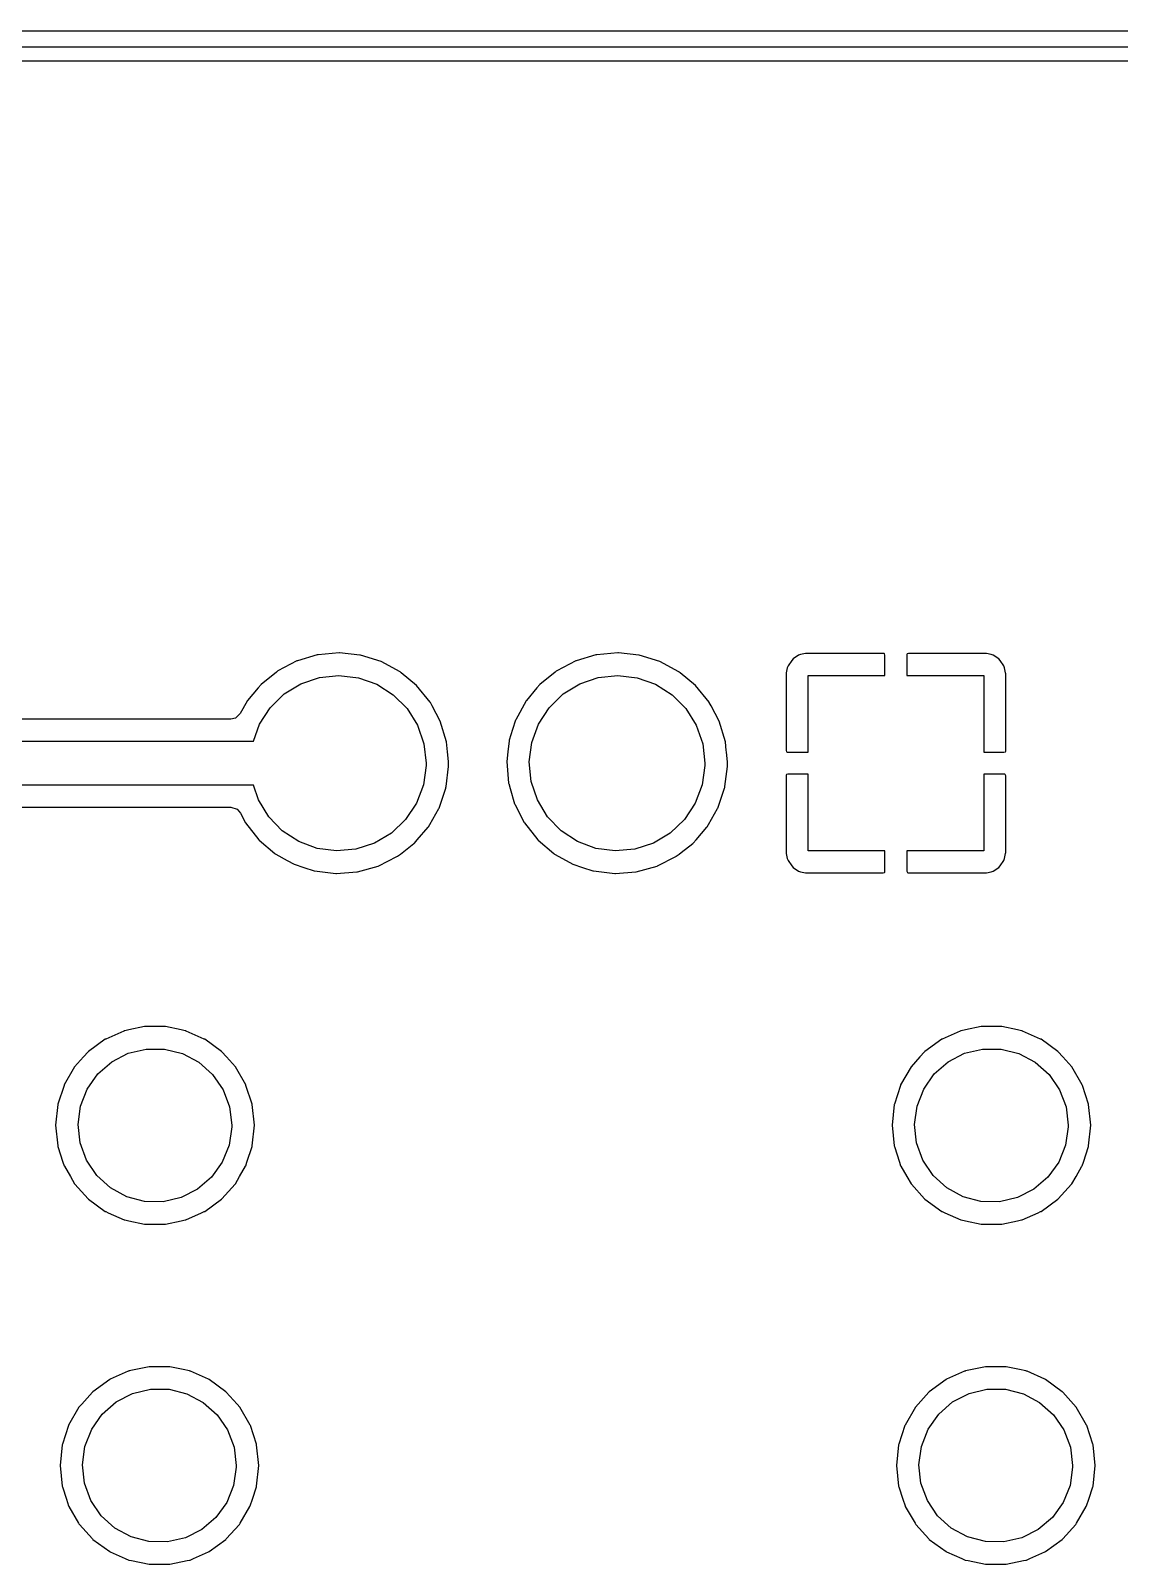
# Model space of a CAD drawing. Extents: x 0.4 to 11.3, y -7.9 to -0.4.
# Drawn here: x 5.694 to 6.084, y -3.154 to -2.603 of the extents above; entities that cross this region are included whole.
import ezdxf

# ---------------------------------------------------------------- set-up
doc = ezdxf.new("R2010")
doc.units = 0
doc.header["$MEASUREMENT"] = 0
doc.layers.add('BLACK', color=7, linetype='CONTINUOUS')

msp = doc.modelspace()

# ---------------------------------------------------------------- linework, layer by layer
at = {"layer": 'BLACK', "linetype": 'CONTINUOUS'}
for p, q in [((3.61811, -2.60335), (7.14, -2.60335)), ((7.13705, -2.60925), (3.62107, -2.60925)), ((3.62992, -2.61419), (7.12821, -2.61419)), ((5.79634, -2.82732), (5.78929, -2.82939)), ((5.79652, -2.82726), (5.79634, -2.82732)), ((5.79634, -2.82732), (5.79634, -2.82732)), ((5.79671, -2.82725), (5.79652, -2.82726)), ((5.80169, -2.82679), (5.79671, -2.82725)), ((5.79671, -2.82725), (5.79671, -2.82725)), ((5.80421, -2.82656), (5.80169, -2.82679)), ((5.8044, -2.82658), (5.80421, -2.82656)), ((5.81171, -2.82735), (5.8044, -2.82658)), ((5.8044, -2.82658), (5.8044, -2.82658)), ((5.8119, -2.82737), (5.81171, -2.82735)), ((5.81171, -2.82735), (5.81171, -2.82735)), ((5.81928, -2.82965), (5.8119, -2.82737)), ((5.89634, -2.82732), (5.88929, -2.82939)), ((5.89652, -2.82726), (5.89634, -2.82732)), ((5.89634, -2.82732), (5.89634, -2.82732)), ((5.89671, -2.82725), (5.89652, -2.82726)), ((5.90169, -2.82679), (5.89671, -2.82725)), ((5.89671, -2.82725), (5.89671, -2.82725)), ((5.90421, -2.82656), (5.90169, -2.82679)), ((5.9044, -2.82658), (5.90421, -2.82656)), ((5.91171, -2.82735), (5.9044, -2.82658)), ((5.9044, -2.82658), (5.9044, -2.82658)), ((5.9119, -2.82737), (5.91171, -2.82735)), ((5.91171, -2.82735), (5.91171, -2.82735)), ((5.91927, -2.82965), (5.9119, -2.82737)), ((5.96905, -2.82744), (5.96708, -2.82876)), ((5.96975, -2.82715), (5.96905, -2.82744)), ((5.97148, -2.82681), (5.96975, -2.82715)), ((5.97186, -2.82677), (5.97148, -2.82681)), ((5.99968, -2.82677), (5.97186, -2.82677)), ((5.99984, -2.82689), (5.99968, -2.82677)), ((6, -2.82739), (5.99984, -2.82689)), ((6, -2.83465), (6, -2.82739)), ((6.00799, -2.82693), (6.00787, -2.8271)), ((6.00787, -2.8271), (6.00787, -2.83465)), ((6.00849, -2.82677), (6.00799, -2.82693)), ((6.03602, -2.82677), (6.00849, -2.82677)), ((6.0364, -2.82681), (6.03602, -2.82677)), ((6.03813, -2.82715), (6.0364, -2.82681)), ((6.03882, -2.82744), (6.03813, -2.82715)), ((6.04079, -2.82876), (6.03882, -2.82744)), ((5.78173, -2.83345), (5.77624, -2.83786)), ((5.78212, -2.83314), (5.78173, -2.83345)), ((5.78226, -2.83302), (5.78212, -2.83314)), ((5.78212, -2.83314), (5.78212, -2.83314)), ((5.78911, -2.82944), (5.78226, -2.83302)), ((5.78929, -2.82939), (5.78911, -2.82944)), ((5.78929, -2.82939), (5.78929, -2.82939)), ((5.82607, -2.83333), (5.81928, -2.82965)), ((5.82622, -2.83345), (5.82607, -2.83333)), ((5.8265, -2.83368), (5.82622, -2.83345)), ((5.82622, -2.83345), (5.82622, -2.83345)), ((5.88173, -2.83345), (5.87624, -2.83786)), ((5.88212, -2.83314), (5.88173, -2.83345)), ((5.88226, -2.83302), (5.88212, -2.83314)), ((5.88212, -2.83314), (5.88212, -2.83314)), ((5.88911, -2.82944), (5.88226, -2.83302)), ((5.88929, -2.82939), (5.88911, -2.82944)), ((5.88929, -2.82939), (5.88929, -2.82939)), ((5.92607, -2.83333), (5.91927, -2.82965)), ((5.92622, -2.83345), (5.92607, -2.83333)), ((5.9265, -2.83368), (5.92622, -2.83345)), ((5.92622, -2.83345), (5.92622, -2.83345)), ((5.96495, -2.83195), (5.9646, -2.83368)), ((5.96524, -2.83125), (5.96495, -2.83195)), ((5.96655, -2.82929), (5.96524, -2.83125)), ((5.96708, -2.82876), (5.96655, -2.82929)), ((6.04132, -2.82929), (6.04079, -2.82876)), ((6.04264, -2.83125), (6.04132, -2.82929)), ((6.04293, -2.83195), (6.04264, -2.83125)), ((6.04327, -2.83368), (6.04293, -2.83195)), ((5.77624, -2.83786), (5.7752, -2.8391)), ((5.78455, -2.84132), (5.79053, -2.83764)), ((5.79053, -2.83764), (5.79717, -2.83538)), ((5.79717, -2.83538), (5.80416, -2.83465)), ((5.80416, -2.83465), (5.81113, -2.83548)), ((5.81113, -2.83548), (5.81774, -2.83783)), ((5.81774, -2.83783), (5.82367, -2.8416)), ((5.83202, -2.83825), (5.8265, -2.83368)), ((5.8369, -2.84424), (5.83202, -2.83825)), ((5.87624, -2.83786), (5.8752, -2.8391)), ((5.88455, -2.84132), (5.89053, -2.83764)), ((5.89053, -2.83764), (5.89717, -2.83538)), ((5.89717, -2.83538), (5.90416, -2.83465)), ((5.90416, -2.83465), (5.91113, -2.83548)), ((5.91113, -2.83548), (5.91774, -2.83783)), ((5.91774, -2.83783), (5.92367, -2.8416)), ((5.93202, -2.83825), (5.9265, -2.83368)), ((5.9369, -2.84424), (5.93202, -2.83825)), ((5.9646, -2.83368), (5.96457, -2.83406)), ((5.96457, -2.83406), (5.96457, -2.86159)), ((5.97244, -2.8622), (5.97244, -2.83465)), ((5.97244, -2.83465), (6, -2.83465)), ((6.00787, -2.83465), (6.03543, -2.83465)), ((6.03543, -2.83465), (6.03543, -2.8622)), ((6.04331, -2.83406), (6.04327, -2.83368)), ((6.04331, -2.86188), (6.04331, -2.83406)), ((5.77119, -2.84395), (5.76876, -2.84835)), ((5.77128, -2.84378), (5.77119, -2.84395)), ((5.77119, -2.84395), (5.77119, -2.84395)), ((5.7714, -2.84363), (5.77128, -2.84378)), ((5.7752, -2.8391), (5.7714, -2.84363)), ((5.7714, -2.84363), (5.7714, -2.84363)), ((5.77953, -2.84624), (5.78455, -2.84132)), ((5.82367, -2.8416), (5.82862, -2.84658)), ((5.83699, -2.84441), (5.8369, -2.84424)), ((5.83762, -2.84558), (5.83699, -2.84441)), ((5.83699, -2.84441), (5.83699, -2.84441)), ((5.87128, -2.84378), (5.86756, -2.85055)), ((5.8714, -2.84363), (5.87128, -2.84378)), ((5.8752, -2.8391), (5.8714, -2.84363)), ((5.8714, -2.84363), (5.8714, -2.84363)), ((5.87953, -2.84624), (5.88455, -2.84132)), ((5.92367, -2.8416), (5.92862, -2.84658)), ((5.93699, -2.84441), (5.9369, -2.84424)), ((5.93762, -2.84558), (5.93699, -2.84441)), ((5.93699, -2.84441), (5.93699, -2.84441)), ((5.76701, -2.85), (5.76535, -2.85037)), ((5.76876, -2.84835), (5.76701, -2.85)), ((5.77573, -2.85214), (5.77953, -2.84624)), ((5.82862, -2.84658), (5.83234, -2.85253)), ((5.84053, -2.85106), (5.83762, -2.84558)), ((5.87573, -2.85214), (5.87953, -2.84624)), ((5.92862, -2.84658), (5.93234, -2.85253)), ((5.94053, -2.85106), (5.93762, -2.84558)), ((5.76535, -2.85037), (5.43577, -2.85037)), ((5.77349, -2.85827), (5.77573, -2.85214)), ((5.83234, -2.85253), (5.83465, -2.85916)), ((5.84276, -2.85845), (5.84053, -2.85106)), ((5.86643, -2.85411), (5.86522, -2.85791)), ((5.8675, -2.85073), (5.86643, -2.85411)), ((5.86756, -2.85055), (5.8675, -2.85073)), ((5.8675, -2.85073), (5.8675, -2.85073)), ((5.87332, -2.85874), (5.87573, -2.85214)), ((5.93234, -2.85253), (5.93465, -2.85916)), ((5.94276, -2.85845), (5.94053, -2.85106)), ((5.43701, -2.85827), (5.77349, -2.85827)), ((5.83465, -2.85916), (5.83543, -2.86614)), ((5.84312, -2.86209), (5.84276, -2.85845)), ((5.8652, -2.8581), (5.86476, -2.86204)), ((5.86522, -2.85791), (5.8652, -2.8581)), ((5.8652, -2.8581), (5.8652, -2.8581)), ((5.87244, -2.8657), (5.87332, -2.85874)), ((5.93465, -2.85916), (5.93543, -2.86614)), ((5.94307, -2.86159), (5.94276, -2.85845)), ((5.83543, -2.86614), (5.83542, -2.86702)), ((5.84346, -2.86559), (5.84312, -2.86209)), ((5.84348, -2.86578), (5.84346, -2.86559)), ((5.84352, -2.86614), (5.84348, -2.86578)), ((5.8435, -2.86725), (5.84352, -2.86614)), ((5.86476, -2.86204), (5.86436, -2.86559)), ((5.86436, -2.86559), (5.86501, -2.87329)), ((5.87313, -2.87269), (5.87244, -2.8657)), ((5.93543, -2.86614), (5.93542, -2.86702)), ((5.94312, -2.86209), (5.94307, -2.86159)), ((5.94348, -2.86578), (5.94312, -2.86209)), ((5.94352, -2.86614), (5.94348, -2.86578)), ((5.9435, -2.86725), (5.94352, -2.86614)), ((5.96457, -2.86159), (5.96473, -2.86209)), ((5.96473, -2.86209), (5.96489, -2.8622)), ((5.96489, -2.8622), (5.97244, -2.8622)), ((6.03543, -2.8622), (6.04269, -2.8622)), ((6.04269, -2.8622), (6.04319, -2.86204)), ((6.04319, -2.86204), (6.04331, -2.86188)), ((5.83542, -2.86702), (5.83444, -2.87397)), ((5.84259, -2.87446), (5.84349, -2.86736)), ((5.84349, -2.86736), (5.8435, -2.86725)), ((5.93542, -2.86702), (5.93444, -2.87397)), ((5.94259, -2.87446), (5.94349, -2.86736)), ((5.94349, -2.86736), (5.9435, -2.86725)), ((5.96468, -2.87024), (5.96457, -2.8704)), ((5.96457, -2.8704), (5.96457, -2.89822)), ((5.96518, -2.87008), (5.96468, -2.87024)), ((5.97244, -2.87008), (5.96518, -2.87008)), ((5.97244, -2.89764), (5.97244, -2.87008)), ((6.04298, -2.87008), (6.03543, -2.87008)), ((6.03543, -2.87008), (6.03543, -2.89764)), ((6.04314, -2.8702), (6.04298, -2.87008)), ((6.04331, -2.8707), (6.04314, -2.8702)), ((6.04331, -2.89822), (6.04331, -2.8707)), ((5.77357, -2.87402), (5.44027, -2.87402)), ((5.77535, -2.87935), (5.77357, -2.87402)), ((5.83444, -2.87397), (5.83195, -2.88054)), ((5.84021, -2.88191), (5.84247, -2.87509)), ((5.84247, -2.87509), (5.84253, -2.87491)), ((5.84247, -2.87509), (5.84247, -2.87509)), ((5.84253, -2.87491), (5.84259, -2.87446)), ((5.86501, -2.87329), (5.86506, -2.87347)), ((5.86506, -2.87347), (5.86506, -2.87347)), ((5.86506, -2.87347), (5.86557, -2.87525)), ((5.86557, -2.87525), (5.86714, -2.88071)), ((5.87535, -2.87935), (5.87313, -2.87269)), ((5.93444, -2.87397), (5.93195, -2.88054)), ((5.94021, -2.88191), (5.94247, -2.87509)), ((5.94247, -2.87509), (5.94253, -2.87491)), ((5.94247, -2.87509), (5.94247, -2.87509)), ((5.94253, -2.87491), (5.94259, -2.87446)), ((5.44515, -2.88191), (5.76537, -2.88191)), ((5.76537, -2.88191), (5.76766, -2.88265)), ((5.76766, -2.88265), (5.76884, -2.88403)), ((5.77898, -2.88536), (5.77535, -2.87935)), ((5.83195, -2.88054), (5.82806, -2.88639)), ((5.83675, -2.88813), (5.84, -2.88241)), ((5.84, -2.88241), (5.8401, -2.88224)), ((5.84, -2.88241), (5.84, -2.88241)), ((5.8401, -2.88224), (5.84021, -2.88191)), ((5.86714, -2.88071), (5.86722, -2.88088)), ((5.86722, -2.88088), (5.87058, -2.88741)), ((5.87898, -2.88536), (5.87535, -2.87935)), ((5.93195, -2.88054), (5.92806, -2.88639)), ((5.93675, -2.88813), (5.94, -2.88241)), ((5.94, -2.88241), (5.9401, -2.88224)), ((5.94, -2.88241), (5.94, -2.88241)), ((5.9401, -2.88224), (5.94021, -2.88191)), ((5.76884, -2.88403), (5.77067, -2.88758)), ((5.77067, -2.88758), (5.77547, -2.89364)), ((5.78386, -2.89041), (5.77898, -2.88536)), ((5.82806, -2.88639), (5.82298, -2.89123)), ((5.83628, -2.88896), (5.83675, -2.88813)), ((5.87058, -2.88741), (5.87058, -2.88741)), ((5.87058, -2.88741), (5.87067, -2.88758)), ((5.87067, -2.88758), (5.87547, -2.89364)), ((5.88386, -2.89041), (5.87898, -2.88536)), ((5.92806, -2.88639), (5.92298, -2.89123)), ((5.93628, -2.88896), (5.93675, -2.88813)), ((5.77547, -2.89364), (5.77561, -2.89376)), ((5.77561, -2.89376), (5.77561, -2.89376)), ((5.77561, -2.89376), (5.7812, -2.89852)), ((5.78974, -2.89425), (5.78386, -2.89041)), ((5.82298, -2.89123), (5.81695, -2.89482)), ((5.83123, -2.8948), (5.83224, -2.89364)), ((5.83224, -2.89364), (5.83616, -2.8891)), ((5.83616, -2.8891), (5.83628, -2.88896)), ((5.83616, -2.8891), (5.83616, -2.8891)), ((5.87547, -2.89364), (5.87561, -2.89376)), ((5.87561, -2.89376), (5.87561, -2.89376)), ((5.87561, -2.89376), (5.8812, -2.89852)), ((5.88974, -2.89425), (5.88386, -2.89041)), ((5.92298, -2.89123), (5.91695, -2.89482)), ((5.93123, -2.8948), (5.93224, -2.89364)), ((5.93224, -2.89364), (5.93616, -2.8891)), ((5.93616, -2.8891), (5.93628, -2.88896)), ((5.93616, -2.8891), (5.93616, -2.8891)), ((5.7812, -2.89852), (5.7812, -2.89852)), ((5.7812, -2.89852), (5.78135, -2.89864)), ((5.78135, -2.89864), (5.78151, -2.89874)), ((5.78151, -2.89874), (5.78151, -2.89874)), ((5.78151, -2.89874), (5.78562, -2.90103)), ((5.79632, -2.8967), (5.78974, -2.89425)), ((5.80328, -2.89763), (5.79632, -2.8967)), ((5.81027, -2.89699), (5.80328, -2.89763)), ((5.81695, -2.89482), (5.81027, -2.89699)), ((5.82498, -2.89965), (5.82515, -2.89956)), ((5.82515, -2.89956), (5.8262, -2.89874)), ((5.8262, -2.89874), (5.83108, -2.89492)), ((5.83108, -2.89492), (5.83123, -2.8948)), ((5.83108, -2.89492), (5.83108, -2.89492)), ((5.8812, -2.89852), (5.8812, -2.89852)), ((5.8812, -2.89852), (5.88135, -2.89864)), ((5.88135, -2.89864), (5.88151, -2.89874)), ((5.88151, -2.89874), (5.88151, -2.89874)), ((5.88151, -2.89874), (5.88562, -2.90103)), ((5.89632, -2.8967), (5.88974, -2.89425)), ((5.90328, -2.89763), (5.89632, -2.8967)), ((5.91027, -2.89699), (5.90328, -2.89763)), ((5.91695, -2.89482), (5.91027, -2.89699)), ((5.92498, -2.89965), (5.92515, -2.89956)), ((5.92515, -2.89956), (5.9262, -2.89874)), ((5.9262, -2.89874), (5.92686, -2.89822)), ((5.92686, -2.89822), (5.93108, -2.89492)), ((5.93108, -2.89492), (5.93123, -2.8948)), ((5.93108, -2.89492), (5.93108, -2.89492)), ((5.96457, -2.89822), (5.9646, -2.8986)), ((5.9646, -2.8986), (5.96495, -2.90033)), ((6, -2.89764), (5.97244, -2.89764)), ((6, -2.90519), (6, -2.89764)), ((6.03543, -2.89764), (6.00787, -2.89764)), ((6.00787, -2.89764), (6.00787, -2.90489)), ((6.04293, -2.90033), (6.04327, -2.8986)), ((6.04327, -2.8986), (6.04331, -2.89822)), ((5.78562, -2.90103), (5.78809, -2.90241)), ((5.78809, -2.90241), (5.79153, -2.90353)), ((5.79153, -2.90353), (5.79526, -2.90474)), ((5.79526, -2.90474), (5.79526, -2.90474)), ((5.79526, -2.90474), (5.79544, -2.9048)), ((5.79544, -2.9048), (5.80311, -2.90571)), ((5.81081, -2.90512), (5.81825, -2.90304)), ((5.81825, -2.90304), (5.81842, -2.90296)), ((5.81842, -2.90296), (5.82498, -2.89965)), ((5.81842, -2.90296), (5.81842, -2.90296)), ((5.82498, -2.89965), (5.82498, -2.89965)), ((5.88562, -2.90103), (5.88809, -2.90241)), ((5.88809, -2.90241), (5.89153, -2.90353)), ((5.89153, -2.90353), (5.89526, -2.90474)), ((5.89526, -2.90474), (5.89526, -2.90474)), ((5.89526, -2.90474), (5.89544, -2.9048)), ((5.89544, -2.9048), (5.90311, -2.90571)), ((5.91081, -2.90512), (5.91825, -2.90304)), ((5.91825, -2.90304), (5.91842, -2.90296)), ((5.91842, -2.90296), (5.92498, -2.89965)), ((5.91842, -2.90296), (5.91842, -2.90296)), ((5.92498, -2.89965), (5.92498, -2.89965)), ((5.96495, -2.90033), (5.96524, -2.90103)), ((5.96524, -2.90103), (5.96655, -2.903)), ((5.96655, -2.903), (5.96708, -2.90353)), ((5.96708, -2.90353), (5.96905, -2.90484)), ((5.96905, -2.90484), (5.96975, -2.90513)), ((6.00787, -2.90489), (6.00804, -2.90539)), ((6.03813, -2.90513), (6.03882, -2.90484)), ((6.03882, -2.90484), (6.04079, -2.90353)), ((6.04079, -2.90353), (6.04132, -2.903)), ((6.04132, -2.903), (6.04264, -2.90103)), ((6.04264, -2.90103), (6.04293, -2.90033)), ((5.80311, -2.90571), (5.8033, -2.9057)), ((5.8033, -2.9057), (5.81062, -2.90514)), ((5.8033, -2.9057), (5.8033, -2.9057)), ((5.81062, -2.90514), (5.81081, -2.90512)), ((5.81062, -2.90514), (5.81062, -2.90514)), ((5.90311, -2.90571), (5.9033, -2.9057)), ((5.9033, -2.9057), (5.91062, -2.90514)), ((5.9033, -2.9057), (5.9033, -2.9057)), ((5.91062, -2.90514), (5.91081, -2.90512)), ((5.91062, -2.90514), (5.91062, -2.90514)), ((5.96975, -2.90513), (5.97148, -2.90547)), ((5.97148, -2.90547), (5.97186, -2.90551)), ((5.97186, -2.90551), (5.99938, -2.90551)), ((5.99938, -2.90551), (5.99988, -2.90535)), ((5.99988, -2.90535), (6, -2.90519)), ((6.00804, -2.90539), (6.0082, -2.90551)), ((6.0082, -2.90551), (6.03602, -2.90551)), ((6.03602, -2.90551), (6.0364, -2.90547)), ((6.0364, -2.90547), (6.03813, -2.90513)), ((5.72036, -2.96519), (5.71434, -2.96957)), ((5.72055, -2.96511), (5.72036, -2.96519)), ((5.72699, -2.96224), (5.72055, -2.96511)), ((5.72055, -2.96511), (5.72055, -2.96511)), ((5.72717, -2.96216), (5.72699, -2.96224)), ((5.72699, -2.96224), (5.72699, -2.96224)), ((5.72737, -2.96212), (5.72717, -2.96216)), ((5.72884, -2.9618), (5.72737, -2.96212)), ((5.72737, -2.96212), (5.72737, -2.96212)), ((5.73446, -2.96061), (5.72884, -2.9618)), ((5.74192, -2.96061), (5.73446, -2.96061)), ((5.74754, -2.9618), (5.74192, -2.96061)), ((5.74901, -2.96212), (5.74754, -2.9618)), ((5.7492, -2.96216), (5.74901, -2.96212)), ((5.74901, -2.96212), (5.74901, -2.96212)), ((5.74939, -2.96224), (5.7492, -2.96216)), ((5.75583, -2.96511), (5.74939, -2.96224)), ((5.74939, -2.96224), (5.74939, -2.96224)), ((5.75601, -2.96519), (5.75583, -2.96511)), ((5.75583, -2.96511), (5.75583, -2.96511)), ((5.76204, -2.96957), (5.75601, -2.96519)), ((6.02036, -2.96519), (6.01434, -2.96957)), ((6.02055, -2.96511), (6.02036, -2.96519)), ((6.02699, -2.96224), (6.02055, -2.96511)), ((6.02055, -2.96511), (6.02055, -2.96511)), ((6.02717, -2.96216), (6.02699, -2.96224)), ((6.02699, -2.96224), (6.02699, -2.96224)), ((6.02737, -2.96212), (6.02717, -2.96216)), ((6.02884, -2.9618), (6.02737, -2.96212)), ((6.02737, -2.96212), (6.02737, -2.96212)), ((6.03446, -2.96061), (6.02884, -2.9618)), ((6.04192, -2.96061), (6.03446, -2.96061)), ((6.04754, -2.9618), (6.04192, -2.96061)), ((6.04901, -2.96212), (6.04754, -2.9618)), ((6.0492, -2.96216), (6.04901, -2.96212)), ((6.04901, -2.96212), (6.04901, -2.96212)), ((6.04939, -2.96224), (6.0492, -2.96216)), ((6.05583, -2.96511), (6.04939, -2.96224)), ((6.04939, -2.96224), (6.04939, -2.96224)), ((6.05601, -2.96519), (6.05583, -2.96511)), ((6.05583, -2.96511), (6.05583, -2.96511)), ((6.06204, -2.96957), (6.05601, -2.96519)), ((5.7142, -2.96972), (5.71255, -2.97155)), ((5.71434, -2.96957), (5.7142, -2.96972)), ((5.7142, -2.96972), (5.7142, -2.96972)), ((5.7227, -2.97327), (5.72858, -2.97023)), ((5.72858, -2.97023), (5.73502, -2.96869)), ((5.73502, -2.96869), (5.74164, -2.96872)), ((5.74164, -2.96872), (5.74807, -2.97033)), ((5.74807, -2.97033), (5.75392, -2.97343)), ((5.76218, -2.96972), (5.76204, -2.96957)), ((5.76383, -2.97155), (5.76218, -2.96972)), ((5.76218, -2.96972), (5.76218, -2.96972)), ((6.0142, -2.96972), (6.01255, -2.97155)), ((6.01434, -2.96957), (6.0142, -2.96972)), ((6.0142, -2.96972), (6.0142, -2.96972)), ((6.0227, -2.97327), (6.02858, -2.97023)), ((6.02858, -2.97023), (6.03502, -2.96869)), ((6.03502, -2.96869), (6.04164, -2.96872)), ((6.04164, -2.96872), (6.04807, -2.97033)), ((6.04807, -2.97033), (6.05392, -2.97343)), ((6.06218, -2.96972), (6.06204, -2.96957)), ((6.06383, -2.97155), (6.06218, -2.96972)), ((6.06218, -2.96972), (6.06218, -2.96972)), ((5.70935, -2.97511), (5.70562, -2.98156)), ((5.71255, -2.97155), (5.70935, -2.97511)), ((5.71771, -2.97762), (5.7227, -2.97327)), ((5.75392, -2.97343), (5.75886, -2.97784)), ((5.76703, -2.97511), (5.76383, -2.97155)), ((5.77076, -2.98156), (5.76703, -2.97511)), ((6.00935, -2.97511), (6.00562, -2.98156)), ((6.01255, -2.97155), (6.00935, -2.97511)), ((6.01771, -2.97762), (6.0227, -2.97327)), ((6.05392, -2.97343), (6.05886, -2.97784)), ((6.06703, -2.97511), (6.06383, -2.97155)), ((6.07076, -2.98156), (6.06703, -2.97511)), ((5.70556, -2.98176), (5.70338, -2.98846)), ((5.70562, -2.98156), (5.70556, -2.98176)), ((5.70556, -2.98176), (5.70556, -2.98176)), ((5.7139, -2.98304), (5.71771, -2.97762)), ((5.75886, -2.97784), (5.76261, -2.9833)), ((5.77082, -2.98176), (5.77076, -2.98156)), ((5.77299, -2.98846), (5.77082, -2.98176)), ((5.77082, -2.98176), (5.77082, -2.98176)), ((6.00556, -2.98176), (6.00338, -2.98846)), ((6.00562, -2.98156), (6.00556, -2.98176)), ((6.00556, -2.98176), (6.00556, -2.98176)), ((6.0139, -2.98304), (6.01771, -2.97762)), ((6.05886, -2.97784), (6.06261, -2.9833)), ((6.07082, -2.98176), (6.07076, -2.98156)), ((6.07299, -2.98846), (6.07082, -2.98176)), ((6.07082, -2.98176), (6.07082, -2.98176)), ((5.7115, -2.98921), (5.7139, -2.98304)), ((5.76261, -2.9833), (5.76495, -2.98949)), ((6.0115, -2.98921), (6.0139, -2.98304)), ((6.06261, -2.9833), (6.06495, -2.98949)), ((5.70332, -2.98865), (5.70254, -2.99606)), ((5.70338, -2.98846), (5.70332, -2.98865)), ((5.70338, -2.98846), (5.70338, -2.98846)), ((5.71063, -2.99577), (5.7115, -2.98921)), ((5.76495, -2.98949), (5.76575, -2.99606)), ((5.77306, -2.98865), (5.77299, -2.98846)), ((5.77299, -2.98846), (5.77299, -2.98846)), ((5.77384, -2.99606), (5.77306, -2.98865)), ((6.00332, -2.98865), (6.00254, -2.99606)), ((6.00338, -2.98846), (6.00332, -2.98865)), ((6.00338, -2.98846), (6.00338, -2.98846)), ((6.01063, -2.99577), (6.0115, -2.98921)), ((6.06495, -2.98949), (6.06575, -2.99606)), ((6.07306, -2.98865), (6.07299, -2.98846)), ((6.07299, -2.98846), (6.07299, -2.98846)), ((6.07384, -2.99606), (6.07306, -2.98865)), ((5.70254, -2.99606), (5.70332, -3.00347)), ((5.71136, -3.00236), (5.71063, -2.99577)), ((5.76574, -2.99664), (5.76481, -3.0032)), ((5.76575, -2.99606), (5.76574, -2.99664)), ((5.77306, -3.00347), (5.77384, -2.99606)), ((6.00254, -2.99606), (6.00332, -3.00347)), ((6.01136, -3.00236), (6.01063, -2.99577)), ((6.06574, -2.99664), (6.06481, -3.0032)), ((6.06575, -2.99606), (6.06574, -2.99664)), ((6.07306, -3.00347), (6.07384, -2.99606)), ((5.70332, -3.00347), (5.70338, -3.00367)), ((5.70338, -3.00367), (5.70338, -3.00367)), ((5.70338, -3.00367), (5.70519, -3.00924)), ((5.71363, -3.00857), (5.71136, -3.00236)), ((5.76481, -3.0032), (5.76234, -3.00934)), ((5.77118, -3.00924), (5.77299, -3.00367)), ((5.77299, -3.00367), (5.77306, -3.00347)), ((5.77299, -3.00367), (5.77299, -3.00367)), ((6.00332, -3.00347), (6.00338, -3.00367)), ((6.00338, -3.00367), (6.00338, -3.00367)), ((6.00338, -3.00367), (6.00519, -3.00924)), ((6.01363, -3.00857), (6.01136, -3.00236)), ((6.06481, -3.0032), (6.06234, -3.00934)), ((6.07118, -3.00924), (6.07299, -3.00367)), ((6.07299, -3.00367), (6.07306, -3.00347)), ((6.07299, -3.00367), (6.07299, -3.00367)), ((5.70519, -3.00924), (5.70562, -3.01056)), ((5.71733, -3.01407), (5.71363, -3.00857)), ((5.76234, -3.00934), (5.75848, -3.01472)), ((5.77076, -3.01056), (5.77118, -3.00924)), ((6.00519, -3.00924), (6.00562, -3.01056)), ((6.01733, -3.01407), (6.01363, -3.00857)), ((6.06234, -3.00934), (6.05848, -3.01472)), ((6.07076, -3.01056), (6.07118, -3.00924)), ((5.70562, -3.01056), (5.70572, -3.01074)), ((5.70572, -3.01074), (5.70572, -3.01074)), ((5.70572, -3.01074), (5.70784, -3.01441)), ((5.70784, -3.01441), (5.70935, -3.01702)), ((5.72222, -3.01853), (5.71733, -3.01407)), ((5.75848, -3.01472), (5.75344, -3.01902)), ((5.76703, -3.01702), (5.76854, -3.01441)), ((5.76854, -3.01441), (5.77065, -3.01074)), ((5.77065, -3.01074), (5.77076, -3.01056)), ((5.77065, -3.01074), (5.77065, -3.01074)), ((6.00562, -3.01056), (6.00572, -3.01074)), ((6.00572, -3.01074), (6.00572, -3.01074)), ((6.00572, -3.01074), (6.00784, -3.01441)), ((6.00784, -3.01441), (6.00935, -3.01702)), ((6.02222, -3.01853), (6.01733, -3.01407)), ((6.05848, -3.01472), (6.05344, -3.01902)), ((6.06703, -3.01702), (6.06854, -3.01441)), ((6.06854, -3.01441), (6.07065, -3.01074)), ((6.07065, -3.01074), (6.07076, -3.01056)), ((6.07065, -3.01074), (6.07065, -3.01074)), ((5.70935, -3.01702), (5.70949, -3.01717)), ((5.70949, -3.01717), (5.7142, -3.0224)), ((5.72804, -3.02169), (5.72222, -3.01853)), ((5.75344, -3.01902), (5.74752, -3.02199)), ((5.76218, -3.0224), (5.76689, -3.01717)), ((5.76689, -3.01717), (5.76703, -3.01702)), ((6.00935, -3.01702), (6.00949, -3.01717)), ((6.00949, -3.01717), (6.0142, -3.0224)), ((6.02804, -3.02169), (6.02222, -3.01853)), ((6.05344, -3.01902), (6.04752, -3.02199)), ((6.06218, -3.0224), (6.06689, -3.01717)), ((6.06689, -3.01717), (6.06703, -3.01702)), ((5.7142, -3.0224), (5.7142, -3.0224)), ((5.7142, -3.0224), (5.71434, -3.02255)), ((5.71434, -3.02255), (5.72036, -3.02694)), ((5.73445, -3.02337), (5.72804, -3.02169)), ((5.74107, -3.02347), (5.73445, -3.02337)), ((5.74752, -3.02199), (5.74107, -3.02347)), ((5.75601, -3.02694), (5.76204, -3.02255)), ((5.76204, -3.02255), (5.76218, -3.0224)), ((5.76218, -3.0224), (5.76218, -3.0224)), ((6.0142, -3.0224), (6.0142, -3.0224)), ((6.0142, -3.0224), (6.01434, -3.02255)), ((6.01434, -3.02255), (6.02036, -3.02694)), ((6.03445, -3.02337), (6.02804, -3.02169)), ((6.04107, -3.02347), (6.03445, -3.02337)), ((6.04752, -3.02199), (6.04107, -3.02347)), ((6.05601, -3.02694), (6.06204, -3.02255)), ((6.06204, -3.02255), (6.06218, -3.0224)), ((6.06218, -3.0224), (6.06218, -3.0224)), ((5.72036, -3.02694), (5.72055, -3.02702)), ((5.72055, -3.02702), (5.72055, -3.02702)), ((5.72055, -3.02702), (5.72145, -3.02742)), ((5.72145, -3.02742), (5.72717, -3.02997)), ((5.72717, -3.02997), (5.72737, -3.03001)), ((5.72737, -3.03001), (5.72737, -3.03001)), ((5.72737, -3.03001), (5.72884, -3.03032)), ((5.72884, -3.03032), (5.73446, -3.03152)), ((5.73446, -3.03152), (5.74192, -3.03152)), ((5.74192, -3.03152), (5.74754, -3.03032)), ((5.74754, -3.03032), (5.74901, -3.03001)), ((5.74901, -3.03001), (5.7492, -3.02997)), ((5.74901, -3.03001), (5.74901, -3.03001)), ((5.7492, -3.02997), (5.75492, -3.02742)), ((5.75492, -3.02742), (5.75583, -3.02702)), ((5.75583, -3.02702), (5.75601, -3.02694)), ((5.75583, -3.02702), (5.75583, -3.02702)), ((6.02036, -3.02694), (6.02055, -3.02702)), ((6.02055, -3.02702), (6.02055, -3.02702)), ((6.02055, -3.02702), (6.02145, -3.02742)), ((6.02145, -3.02742), (6.02717, -3.02997)), ((6.02717, -3.02997), (6.02737, -3.03001)), ((6.02737, -3.03001), (6.02737, -3.03001)), ((6.02737, -3.03001), (6.02884, -3.03032)), ((6.02884, -3.03032), (6.03446, -3.03152)), ((6.03446, -3.03152), (6.04192, -3.03152)), ((6.04192, -3.03152), (6.04754, -3.03032)), ((6.04754, -3.03032), (6.04901, -3.03001)), ((6.04901, -3.03001), (6.0492, -3.02997)), ((6.04901, -3.03001), (6.04901, -3.03001)), ((6.0492, -3.02997), (6.05492, -3.02742)), ((6.05492, -3.02742), (6.05583, -3.02702)), ((6.05583, -3.02702), (6.05601, -3.02694)), ((6.05583, -3.02702), (6.05583, -3.02702)), ((5.72856, -3.08429), (5.72213, -3.08716)), ((5.72875, -3.08421), (5.72856, -3.08429)), ((5.72856, -3.08429), (5.72856, -3.08429)), ((5.72895, -3.08416), (5.72875, -3.08421)), ((5.73126, -3.08367), (5.72895, -3.08416)), ((5.72895, -3.08416), (5.72895, -3.08416)), ((5.73604, -3.08266), (5.73126, -3.08367)), ((5.74349, -3.08266), (5.73604, -3.08266)), ((5.74827, -3.08367), (5.74349, -3.08266)), ((5.75058, -3.08416), (5.74827, -3.08367)), ((5.75078, -3.08421), (5.75058, -3.08416)), ((5.75058, -3.08416), (5.75058, -3.08416)), ((5.75097, -3.08429), (5.75078, -3.08421)), ((5.7574, -3.08716), (5.75097, -3.08429)), ((5.75097, -3.08429), (5.75097, -3.08429)), ((6.02856, -3.08429), (6.02213, -3.08716)), ((6.02875, -3.08421), (6.02856, -3.08429)), ((6.02856, -3.08429), (6.02856, -3.08429)), ((6.02895, -3.08416), (6.02875, -3.08421)), ((6.03126, -3.08367), (6.02895, -3.08416)), ((6.02895, -3.08416), (6.02895, -3.08416)), ((6.03604, -3.08266), (6.03126, -3.08367)), ((6.04349, -3.08266), (6.03604, -3.08266)), ((6.04827, -3.08367), (6.04349, -3.08266)), ((6.05058, -3.08416), (6.04827, -3.08367)), ((6.05078, -3.08421), (6.05058, -3.08416)), ((6.05058, -3.08416), (6.05058, -3.08416)), ((6.05097, -3.08429), (6.05078, -3.08421)), ((6.0574, -3.08716), (6.05097, -3.08429)), ((6.05097, -3.08429), (6.05097, -3.08429)), ((5.71577, -3.09177), (5.71192, -3.09605)), ((5.71591, -3.09162), (5.71577, -3.09177)), ((5.71577, -3.09177), (5.71577, -3.09177)), ((5.72194, -3.08724), (5.71591, -3.09162)), ((5.72213, -3.08716), (5.72194, -3.08724)), ((5.72213, -3.08716), (5.72213, -3.08716)), ((5.73016, -3.09228), (5.7366, -3.09073)), ((5.7366, -3.09073), (5.74322, -3.09077)), ((5.74322, -3.09077), (5.74964, -3.09238)), ((5.75759, -3.08724), (5.7574, -3.08716)), ((5.7574, -3.08716), (5.7574, -3.08716)), ((5.76362, -3.09162), (5.75759, -3.08724)), ((5.76375, -3.09177), (5.76362, -3.09162)), ((5.76761, -3.09605), (5.76375, -3.09177)), ((5.76375, -3.09177), (5.76375, -3.09177)), ((6.01577, -3.09177), (6.01192, -3.09605)), ((6.01591, -3.09162), (6.01577, -3.09177)), ((6.01577, -3.09177), (6.01577, -3.09177)), ((6.02194, -3.08724), (6.01591, -3.09162)), ((6.02213, -3.08716), (6.02194, -3.08724)), ((6.02213, -3.08716), (6.02213, -3.08716)), ((6.03016, -3.09228), (6.0366, -3.09073)), ((6.0366, -3.09073), (6.04322, -3.09077)), ((6.04322, -3.09077), (6.04964, -3.09238)), ((6.05759, -3.08724), (6.0574, -3.08716)), ((6.0574, -3.08716), (6.0574, -3.08716)), ((6.06362, -3.09162), (6.05759, -3.08724)), ((6.06375, -3.09177), (6.06362, -3.09162)), ((6.06761, -3.09605), (6.06375, -3.09177)), ((6.06375, -3.09177), (6.06375, -3.09177)), ((5.71092, -3.09716), (5.7072, -3.10361)), ((5.71192, -3.09605), (5.71092, -3.09716)), ((5.71928, -3.09967), (5.72427, -3.09532)), ((5.72427, -3.09532), (5.73016, -3.09228)), ((5.74964, -3.09238), (5.75549, -3.09548)), ((5.75549, -3.09548), (5.76044, -3.09989)), ((5.7686, -3.09716), (5.76761, -3.09605)), ((5.77233, -3.10361), (5.7686, -3.09716)), ((6.01092, -3.09716), (6.0072, -3.10361)), ((6.01192, -3.09605), (6.01092, -3.09716)), ((6.01928, -3.09967), (6.02427, -3.09532)), ((6.02427, -3.09532), (6.03016, -3.09228)), ((6.04964, -3.09238), (6.05549, -3.09548)), ((6.05549, -3.09548), (6.06044, -3.09989)), ((6.0686, -3.09716), (6.06761, -3.09605)), ((6.07233, -3.10361), (6.0686, -3.09716)), ((5.71548, -3.10509), (5.71928, -3.09967)), ((5.76044, -3.09989), (5.76419, -3.10534)), ((6.01548, -3.10509), (6.01928, -3.09967)), ((6.06044, -3.09989), (6.06419, -3.10534)), ((5.70713, -3.1038), (5.70496, -3.1105)), ((5.7072, -3.10361), (5.70713, -3.1038)), ((5.70713, -3.1038), (5.70713, -3.1038)), ((5.71307, -3.11126), (5.71548, -3.10509)), ((5.76419, -3.10534), (5.76653, -3.11154)), ((5.77239, -3.1038), (5.77233, -3.10361)), ((5.77457, -3.1105), (5.77239, -3.1038)), ((5.77239, -3.1038), (5.77239, -3.1038)), ((6.00713, -3.1038), (6.00496, -3.1105)), ((6.0072, -3.10361), (6.00713, -3.1038)), ((6.00713, -3.1038), (6.00713, -3.1038)), ((6.01307, -3.11126), (6.01548, -3.10509)), ((6.06419, -3.10534), (6.06653, -3.11154)), ((6.07239, -3.1038), (6.07233, -3.10361)), ((6.07457, -3.1105), (6.07239, -3.1038)), ((6.07239, -3.1038), (6.07239, -3.1038)), ((5.70489, -3.1107), (5.70412, -3.11811)), ((5.70496, -3.1105), (5.70489, -3.1107)), ((5.70496, -3.1105), (5.70496, -3.1105)), ((5.71221, -3.11782), (5.71307, -3.11126)), ((5.76653, -3.11154), (5.76732, -3.11811)), ((5.77463, -3.1107), (5.77457, -3.1105)), ((5.77457, -3.1105), (5.77457, -3.1105)), ((5.77541, -3.11811), (5.77463, -3.1107)), ((6.00489, -3.1107), (6.00412, -3.11811)), ((6.00496, -3.1105), (6.00489, -3.1107)), ((6.00496, -3.1105), (6.00496, -3.1105)), ((6.01221, -3.11782), (6.01307, -3.11126)), ((6.06653, -3.11154), (6.06732, -3.11811)), ((6.07463, -3.1107), (6.07457, -3.1105)), ((6.07457, -3.1105), (6.07457, -3.1105)), ((6.07541, -3.11811), (6.07463, -3.1107)), ((5.70412, -3.11811), (5.70489, -3.12552)), ((5.71293, -3.1244), (5.71221, -3.11782)), ((5.76732, -3.11869), (5.76638, -3.12524)), ((5.76732, -3.11811), (5.76732, -3.11869)), ((5.77463, -3.12552), (5.77541, -3.11811)), ((6.00412, -3.11811), (6.00489, -3.12552)), ((6.01293, -3.1244), (6.01221, -3.11782)), ((6.06732, -3.11869), (6.06638, -3.12524)), ((6.06732, -3.11811), (6.06732, -3.11869)), ((6.07463, -3.12552), (6.07541, -3.11811)), ((5.71521, -3.13062), (5.71293, -3.1244)), ((6.01521, -3.13062), (6.01293, -3.1244)), ((5.70489, -3.12552), (5.70496, -3.12572)), ((5.70496, -3.12572), (5.70496, -3.12572)), ((5.70496, -3.12572), (5.70642, -3.1302)), ((5.70642, -3.1302), (5.7072, -3.13261)), ((5.7189, -3.13612), (5.71521, -3.13062)), ((5.76638, -3.12524), (5.76391, -3.13139)), ((5.77233, -3.13261), (5.77311, -3.1302)), ((5.77311, -3.1302), (5.77457, -3.12572)), ((5.77457, -3.12572), (5.77463, -3.12552)), ((5.77457, -3.12572), (5.77457, -3.12572)), ((6.00489, -3.12552), (6.00496, -3.12572)), ((6.00496, -3.12572), (6.00496, -3.12572)), ((6.00496, -3.12572), (6.00642, -3.1302)), ((6.00642, -3.1302), (6.0072, -3.13261)), ((6.0189, -3.13612), (6.01521, -3.13062)), ((6.06638, -3.12524), (6.06391, -3.13139)), ((6.07233, -3.13261), (6.07311, -3.1302)), ((6.07311, -3.1302), (6.07457, -3.12572)), ((6.07457, -3.12572), (6.07463, -3.12552)), ((6.07457, -3.12572), (6.07457, -3.12572)), ((5.7072, -3.13261), (5.7073, -3.13279)), ((5.7073, -3.13279), (5.7073, -3.13279)), ((5.7073, -3.13279), (5.71078, -3.13882)), ((5.7238, -3.14057), (5.7189, -3.13612)), ((5.76391, -3.13139), (5.76005, -3.13676)), ((5.76875, -3.13882), (5.77223, -3.13279)), ((5.77223, -3.13279), (5.77233, -3.13261)), ((5.77223, -3.13279), (5.77223, -3.13279)), ((6.0072, -3.13261), (6.0073, -3.13279)), ((6.0073, -3.13279), (6.0073, -3.13279)), ((6.0073, -3.13279), (6.01078, -3.13882)), ((6.0238, -3.14057), (6.0189, -3.13612)), ((6.06391, -3.13139), (6.06005, -3.13676)), ((6.06875, -3.13882), (6.07223, -3.13279)), ((6.07223, -3.13279), (6.07233, -3.13261)), ((6.07223, -3.13279), (6.07223, -3.13279)), ((5.71078, -3.13882), (5.71092, -3.13906)), ((5.71092, -3.13906), (5.71106, -3.13922)), ((5.71106, -3.13922), (5.71577, -3.14445)), ((5.72962, -3.14373), (5.7238, -3.14057)), ((5.75501, -3.14106), (5.7491, -3.14404)), ((5.76005, -3.13676), (5.75501, -3.14106)), ((5.76375, -3.14445), (5.76847, -3.13922)), ((5.76847, -3.13922), (5.7686, -3.13906)), ((5.7686, -3.13906), (5.76875, -3.13882)), ((6.01078, -3.13882), (6.01092, -3.13906)), ((6.01092, -3.13906), (6.01106, -3.13922)), ((6.01106, -3.13922), (6.01577, -3.14445)), ((6.02962, -3.14373), (6.0238, -3.14057)), ((6.05501, -3.14106), (6.0491, -3.14404)), ((6.06005, -3.13676), (6.05501, -3.14106)), ((6.06375, -3.14445), (6.06847, -3.13922)), ((6.06847, -3.13922), (6.0686, -3.13906)), ((6.0686, -3.13906), (6.06875, -3.13882)), ((5.71577, -3.14445), (5.71577, -3.14445)), ((5.71577, -3.14445), (5.71591, -3.1446)), ((5.71591, -3.1446), (5.72194, -3.14898)), ((5.73602, -3.14541), (5.72962, -3.14373)), ((5.74264, -3.14552), (5.73602, -3.14541)), ((5.7491, -3.14404), (5.74264, -3.14552)), ((5.75759, -3.14898), (5.76362, -3.1446)), ((5.76362, -3.1446), (5.76375, -3.14445)), ((5.76375, -3.14445), (5.76375, -3.14445)), ((6.01577, -3.14445), (6.01577, -3.14445)), ((6.01577, -3.14445), (6.01591, -3.1446)), ((6.01591, -3.1446), (6.02194, -3.14898)), ((6.03602, -3.14541), (6.02962, -3.14373)), ((6.04264, -3.14552), (6.03602, -3.14541)), ((6.0491, -3.14404), (6.04264, -3.14552)), ((6.05759, -3.14898), (6.06362, -3.1446)), ((6.06362, -3.1446), (6.06375, -3.14445)), ((6.06375, -3.14445), (6.06375, -3.14445)), ((5.72194, -3.14898), (5.72213, -3.14907)), ((5.72213, -3.14907), (5.72213, -3.14907)), ((5.72213, -3.14907), (5.72753, -3.15147)), ((5.72753, -3.15147), (5.72875, -3.15201)), ((5.72875, -3.15201), (5.72895, -3.15206)), ((5.72895, -3.15206), (5.72895, -3.15206)), ((5.72895, -3.15206), (5.72979, -3.15224)), ((5.72979, -3.15224), (5.73604, -3.15356)), ((5.74349, -3.15356), (5.74973, -3.15224)), ((5.74973, -3.15224), (5.75058, -3.15206)), ((5.75058, -3.15206), (5.75078, -3.15201)), ((5.75058, -3.15206), (5.75058, -3.15206)), ((5.75078, -3.15201), (5.75199, -3.15147)), ((5.75199, -3.15147), (5.7574, -3.14907)), ((5.7574, -3.14907), (5.75759, -3.14898)), ((5.7574, -3.14907), (5.7574, -3.14907)), ((6.02194, -3.14898), (6.02213, -3.14907)), ((6.02213, -3.14907), (6.02213, -3.14907)), ((6.02213, -3.14907), (6.02753, -3.15147)), ((6.02753, -3.15147), (6.02875, -3.15201)), ((6.02875, -3.15201), (6.02895, -3.15206)), ((6.02895, -3.15206), (6.02895, -3.15206)), ((6.02895, -3.15206), (6.02979, -3.15224)), ((6.02979, -3.15224), (6.03604, -3.15356)), ((6.04349, -3.15356), (6.04973, -3.15224)), ((6.04973, -3.15224), (6.05058, -3.15206)), ((6.05058, -3.15206), (6.05078, -3.15201)), ((6.05058, -3.15206), (6.05058, -3.15206)), ((6.05078, -3.15201), (6.05199, -3.15147)), ((6.05199, -3.15147), (6.0574, -3.14907)), ((6.0574, -3.14907), (6.05759, -3.14898)), ((6.0574, -3.14907), (6.0574, -3.14907)), ((5.73604, -3.15356), (5.74349, -3.15356)), ((6.03604, -3.15356), (6.04349, -3.15356))]:
    msp.add_line(p, q, dxfattribs=at)

doc.saveas('drawing.dxf')
